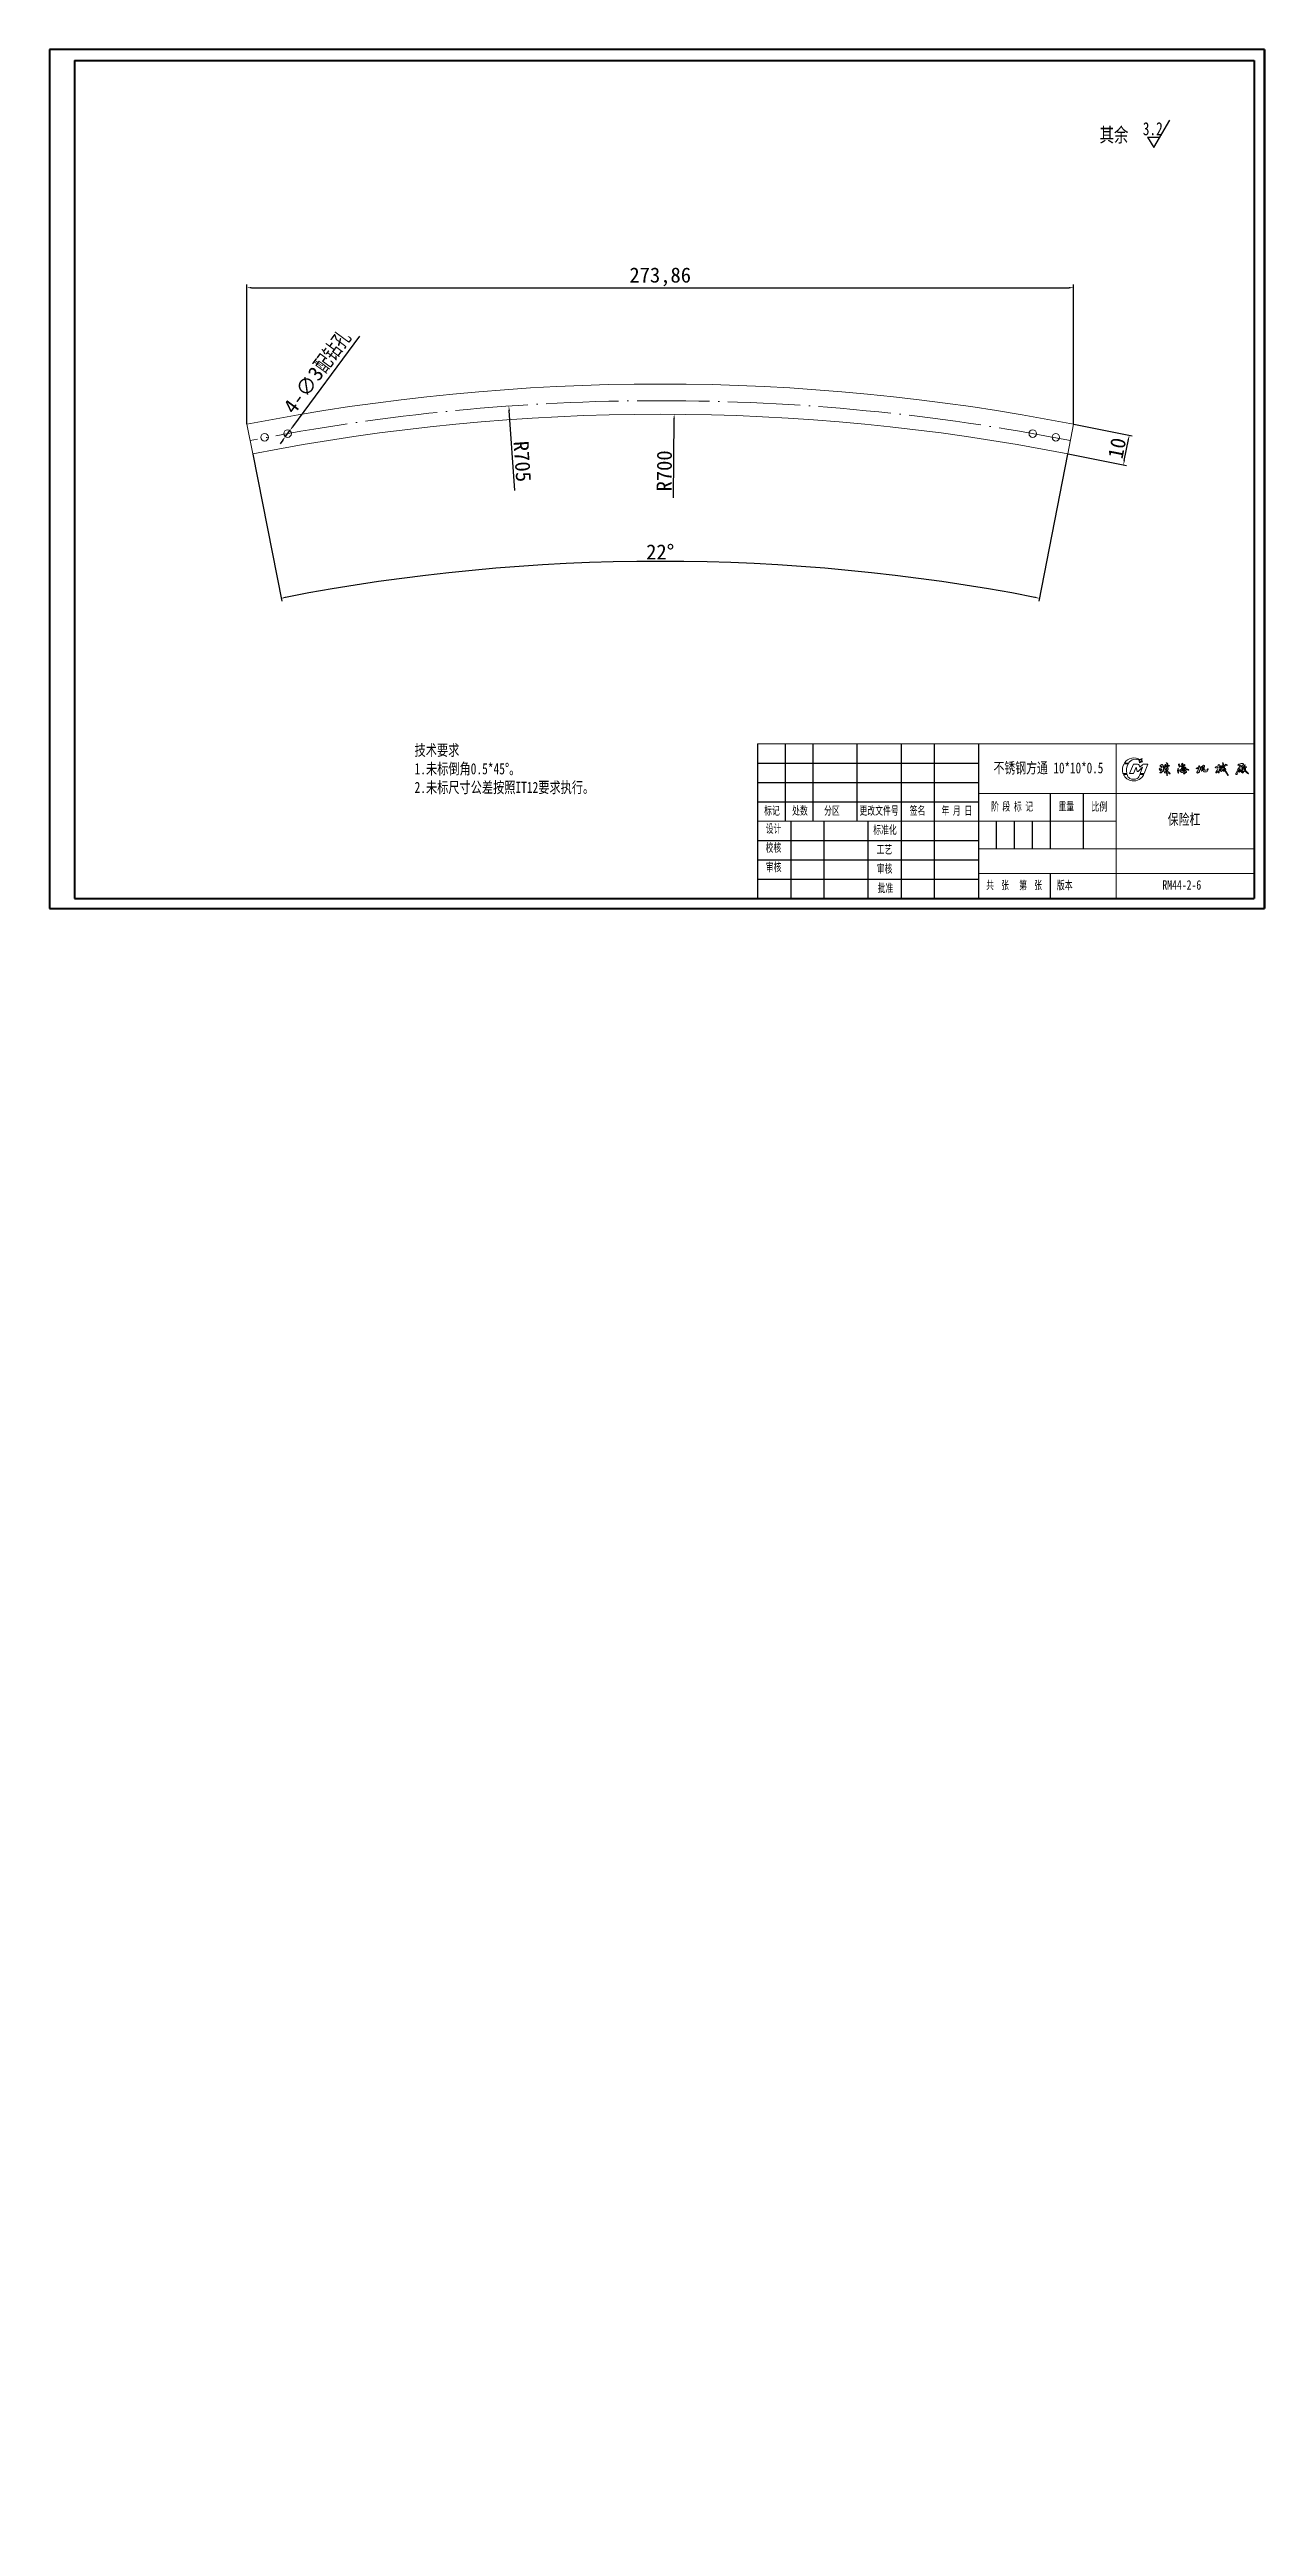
# Model space of a CAD drawing. Header units: millimetres. Extents: x 33 to 2814, y -1743 to 193.
# Drawn here: x 2412 to 2814, y -1743 to -922 of the extents above; entities outside this region: 16.
import ezdxf

# ---------------------------------------------------------------- set-up
doc = ezdxf.new("R2010")
doc.units = ezdxf.units.MM
doc.linetypes.add('ACAD_ISO04W100', pattern=[30, 24, -3, 0, -3])
for name, color, linetype in [('10', 7, 'Continuous'), ('5', 7, 'Continuous'), ('9', 7, 'Continuous')]:
    doc.layers.add(name, color=color, linetype=linetype)
doc.layers.add('中心线', color=6, linetype='ACAD_ISO04W100', lineweight=0)
doc.layers.add('尺寸线', color=100, linetype='Continuous', lineweight=5)
doc.styles.add('SLDTEXTSTYLE1', font='TXT', dxfattribs={"width": 0.7, "bigfont": 'bigfont'})
doc.dimstyles.new('ISO-25', dxfattribs={"dimtxt": 2.5, "dimasz": 2.5, "dimexe": 1.25, "dimexo": 0.625, "dimtad": 1, "dimtxsty": 'Standard', "dimcen": 2.5, "dimadec": 0, "dimazin": 0, "dimtfac": 1, "dimtmove": 0, "dimatfit": 3, "dimfxl": 1, "dimarcsym": 0})

# ---------------------------------------------------------------- blocks, each defined once
blk = doc.blocks.new('*D121')
at = {"layer": 'Defpoints', "color": 0, "transparency": 16777216}
for p in [(2618.75, -1042.83), (2614.13, -1742.81)]:
    blk.add_point(p, dxfattribs=at)
at = {"layer": '尺寸线', "color": 0, "lineweight": -2, "transparency": 16777216}
blk.add_line((2618.56, -1070.58), (2618.74, -1044.33), dxfattribs=at)
at = {"layer": '尺寸线', "color": 0, "transparency": 16777216}
blk.add_solid([(2618.49, -1044.33), (2618.99, -1044.33), (2618.75, -1042.83)], dxfattribs=at)
at = {"layer": '尺寸线', "color": 0, "transparency": 16777216, "insert": (2615.5, -1061.6), "char_height": 5, "attachment_point": 5, "rotation": 89.62231}
blk.add_mtext('R700', dxfattribs=at)
blk = doc.blocks.new('*D122')
at = {"layer": 'Defpoints', "color": 0, "transparency": 16777216}
for p in [(2563.99, -1040.12), (2614.13, -1742.81)]:
    blk.add_point(p, dxfattribs=at)
at = {"layer": '尺寸线', "color": 0, "lineweight": -2, "transparency": 16777216}
blk.add_line((2565.99, -1068.05), (2564.1, -1041.62), dxfattribs=at)
at = {"layer": '尺寸线', "color": 0, "transparency": 16777216}
blk.add_solid([(2564.35, -1041.6), (2563.85, -1041.63), (2563.99, -1040.12)], dxfattribs=at)
at = {"layer": '尺寸线', "color": 0, "transparency": 16777216, "insert": (2568.44, -1058.47), "char_height": 5, "attachment_point": 5, "rotation": 274.08126}
blk.add_mtext('R705', dxfattribs=at)
blk = doc.blocks.new('*D125')
at = {"layer": 'Defpoints', "color": 0, "transparency": 16777216}
for p in [(2489.97, -1050.24), (2491.45, -1048.22)]:
    blk.add_point(p, dxfattribs=at)
at = {"layer": '尺寸线', "color": 0, "lineweight": -2, "transparency": 16777216}
for p, q in [((2514.56, -1016.93), (2492.34, -1047.02)), ((2489.97, -1050.24), (2491.45, -1048.22)), ((2489.07, -1051.44), (2488.18, -1052.65))]:
    blk.add_line(p, q, dxfattribs=at)
at = {"layer": '尺寸线', "color": 0, "transparency": 16777216}
for points in [[(2488.87, -1051.29), (2489.28, -1051.59), (2489.97, -1050.24)], [(2492.14, -1046.87), (2492.54, -1047.17), (2491.45, -1048.22)]]:
    blk.add_solid(points, dxfattribs=at)
at = {"layer": '尺寸线', "color": 0, "transparency": 16777216, "insert": (2500.6, -1028.94), "char_height": 5, "attachment_point": 5, "rotation": 53.54986}
blk.add_mtext('4-∅3{\\fHYSWLongFangSong|b0|i0|c134|p2;配钻孔}', dxfattribs=at)
blk = doc.blocks.new('*D126')
at = {"layer": 'Defpoints', "color": 0, "transparency": 16777216}
for p in [(2751.06, -1000.88), (2477.2, -1046.14), (2751.06, -1046.14)]:
    blk.add_point(p, dxfattribs=at)
at = {"layer": '尺寸线', "color": 0, "lineweight": -2, "transparency": 16777216}
for p, q in [((2477.2, -1046.04), (2477.2, -999.88)), ((2478.7, -1000.88), (2749.56, -1000.88)), ((2751.06, -1046.04), (2751.06, -999.88))]:
    blk.add_line(p, q, dxfattribs=at)
at = {"layer": '尺寸线', "color": 0, "transparency": 16777216}
for points in [[(2478.7, -1000.63), (2478.7, -1001.13), (2477.2, -1000.88)], [(2749.56, -1000.63), (2749.56, -1001.13), (2751.06, -1000.88)]]:
    blk.add_solid(points, dxfattribs=at)
at = {"layer": '尺寸线', "color": 0, "transparency": 16777216, "insert": (2614.13, -997.33), "char_height": 5, "attachment_point": 5}
blk.add_mtext('273,86', dxfattribs=at)
blk = doc.blocks.new('*D127')
at = {"layer": 'Defpoints', "color": 0, "transparency": 16777216}
for p in [(2751.06, -1046.14), (2769.51, -1049.77), (2749.13, -1055.95)]:
    blk.add_point(p, dxfattribs=at)
at = {"layer": '尺寸线', "color": 0, "lineweight": -2, "transparency": 16777216}
for p, q in [((2751.16, -1046.16), (2770.5, -1049.96)), ((2749.23, -1055.97), (2768.57, -1059.77)), ((2767.88, -1058.11), (2769.23, -1051.24))]:
    blk.add_line(p, q, dxfattribs=at)
at = {"layer": '尺寸线', "color": 0, "transparency": 16777216}
for points in [[(2768.98, -1051.19), (2769.47, -1051.29), (2769.51, -1049.77)], [(2767.63, -1058.06), (2768.12, -1058.16), (2767.59, -1059.58)]]:
    blk.add_solid(points, dxfattribs=at)
at = {"layer": '尺寸线', "color": 0, "transparency": 16777216, "insert": (2765.48, -1054.07), "char_height": 5, "attachment_point": 5, "rotation": 78.88043}
blk.add_mtext('10', dxfattribs=at)
blk = doc.blocks.new('*D128')
at = {"layer": 'Defpoints', "color": 0, "transparency": 16777216}
for p in [(2477.2, -1046.14), (2751.06, -1046.14), (2479.13, -1055.95), (2749.13, -1055.95), (2656.23, -1092.94)]:
    blk.add_point(p, dxfattribs=at)
at = {"layer": '尺寸线', "color": 0, "lineweight": -2, "transparency": 16777216}
for p, q in [((2479.15, -1056.05), (2488.73, -1104.78)), ((2749.11, -1056.05), (2739.53, -1104.78))]:
    blk.add_line(p, q, dxfattribs=at)
blk.add_arc((2614.13, -1742.81), 651.24, 79.0124, 100.9876, dxfattribs=at)
at = {"layer": '尺寸线', "color": 0, "transparency": 16777216}
for points in [[(2490.06, -1103.76), (2489.96, -1103.27), (2488.54, -1103.8)], [(2738.3, -1103.27), (2738.21, -1103.76), (2739.73, -1103.8)]]:
    blk.add_solid(points, dxfattribs=at)
at = {"layer": '尺寸线', "color": 0, "transparency": 16777216, "insert": (2614.13, -1088.45), "char_height": 5, "attachment_point": 5}
blk.add_mtext('22°', dxfattribs=at)

msp = doc.modelspace()

# ---------------------------------------------------------------- linework, layer by layer
for p, q in [((2775.602, -950.973), (2777.614, -954.394)), ((2775.602, -950.973), (2779.626, -950.973)), ((2777.614, -954.394), (2782.951, -945.322))]:
    msp.add_line(p, q)
at = {"color": 7, "linetype": 'Continuous', "lineweight": 15}
for p, q in [((2477.203, -1046.141), (2479.131, -1055.954)), ((2751.06, -1046.141), (2749.131, -1055.954))]:
    msp.add_line(p, q, dxfattribs=at)
for centre in [(2483.068, -1050.473), (2490.708, -1049.23), (2737.554, -1049.23), (2745.194, -1050.473)]:
    msp.add_circle(centre, 1.25, dxfattribs=at)
for radius in [710, 700]:
    msp.add_arc((2614.131, -1742.812), radius, 78.880429, 101.119571, dxfattribs=at)
at = {"layer": '10', "color": 7, "lineweight": 15}
for p, q in [((2765.215, -1152.07), (2765.215, -1177.66)), ((2719.518, -1168.521), (2810.912, -1168.521)), ((2646.403, -1177.66), (2765.215, -1177.66)), ((2765.215, -1177.66), (2765.215, -1203.251)), ((2719.518, -1186.8), (2810.912, -1186.8)), ((2719.518, -1195.041), (2810.912, -1195.041))]:
    msp.add_line(p, q, dxfattribs=at)
at = {"layer": '5', "color": 7, "lineweight": 15}
for p, q in [((2646.403, -1152.07), (2810.912, -1152.07)), ((2646.403, -1152.07), (2810.912, -1152.07)), ((2773.1, -1157.422), (2773.137, -1157.15)), ((2773.195, -1157.139), (2773.349, -1157.399)), ((2773.349, -1157.399), (2773.74, -1156.914)), ((2773.762, -1156.927), (2773.524, -1157.482)), ((2768.74, -1161.836), (2767.426, -1161.841)), ((2767.611, -1162.18), (2768.792, -1162.18)), ((2767.775, -1158.732), (2769.102, -1158.732)), ((2769.26, -1158.423), (2767.977, -1158.423)), ((2769.631, -1161.836), (2770.904, -1158.747)), ((2770.909, -1161.836), (2769.631, -1161.836)), ((2770.904, -1158.747), (2772.202, -1158.747)), ((2771.773, -1159.795), (2770.909, -1161.836)), ((2772.142, -1161.191), (2771.773, -1159.795)), ((2772.413, -1161.191), (2772.142, -1161.191)), ((2773.953, -1159.836), (2772.413, -1161.191)), ((2772.711, -1157.82), (2773.002, -1157.627)), ((2773.071, -1157.843), (2772.718, -1157.843)), ((2772.814, -1159.159), (2772.985, -1159.765)), ((2772.873, -1158.34), (2773.071, -1157.843)), ((2773.252, -1157.935), (2772.895, -1158.353)), ((2772.985, -1159.765), (2773.852, -1158.954)), ((2773.049, -1162.18), (2774.348, -1162.18)), ((2773.145, -1161.846), (2773.953, -1159.836)), ((2774.427, -1161.846), (2773.145, -1161.846)), ((2773.415, -1158.216), (2773.252, -1157.935)), ((2773.477, -1157.913), (2773.474, -1158.201)), ((2773.895, -1158.06), (2773.477, -1157.913)), ((2773.524, -1157.482), (2773.832, -1157.49)), ((2773.839, -1157.513), (2773.607, -1157.687)), ((2773.607, -1157.687), (2773.928, -1158.008)), ((2774.422, -1158.747), (2775.709, -1158.747)), ((2775.709, -1158.747), (2774.427, -1161.846)), ((2779.652, -1161.655), (2779.678, -1161.574)), ((2779.948, -1160.546), (2779.911, -1160.594)), ((2780.079, -1160.758), (2780.022, -1160.942)), ((2780.065, -1161.063), (2780.215, -1160.622)), ((2780.173, -1159.991), (2780.252, -1159.943)), ((2780.295, -1159.564), (2780.217, -1159.522)), ((2780.754, -1159.927), (2780.841, -1159.939)), ((2780.773, -1160.8), (2780.831, -1160.729)), ((2780.831, -1160.729), (2780.923, -1160.739)), ((2781.248, -1161.657), (2781.187, -1161.59)), ((2781.285, -1160.541), (2781.279, -1160.455)), ((2781.369, -1160.572), (2781.285, -1160.541)), ((2781.41, -1159.39), (2781.446, -1159.464)), ((2781.846, -1160.625), (2781.794, -1160.569)), ((2781.81, -1161.22), (2781.835, -1161.614)), ((2781.868, -1161.12), (2781.867, -1161.057)), ((2781.898, -1161.8), (2781.868, -1161.12)), ((2781.966, -1162.508), (2781.918, -1162.437)), ((2782.031, -1159.563), (2781.95, -1159.528)), ((2782.138, -1162.404), (2782.134, -1162.486)), ((2782.411, -1159.458), (2782.33, -1159.494)), ((2783.11, -1161.874), (2783.076, -1161.943)), ((2785.695, -1160.167), (2785.76, -1160.128)), ((2785.775, -1161.795), (2785.701, -1161.786)), ((2785.773, -1161.183), (2785.763, -1161.269)), ((2785.847, -1161.132), (2785.773, -1161.183)), ((2785.83, -1161.727), (2785.775, -1161.795)), ((2785.892, -1158.761), (2785.969, -1158.719)), ((2785.969, -1158.719), (2786.05, -1158.759)), ((2786.525, -1161.073), (2786.467, -1161.014)), ((2786.524, -1161.167), (2786.525, -1161.073)), ((2787.041, -1158.972), (2787.029, -1159.064)), ((2787.187, -1158.849), (2787.041, -1158.972)), ((2787.089, -1160.387), (2787.119, -1160.425)), ((2787.112, -1158.501), (2787.204, -1158.519)), ((2787.284, -1159.78), (2787.143, -1160.327)), ((2787.197, -1161.065), (2787.246, -1160.994)), ((2787.241, -1159.507), (2787.218, -1159.437)), ((2787.275, -1160.803), (2787.339, -1160.761)), ((2787.285, -1160.141), (2787.336, -1159.9)), ((2787.446, -1160.095), (2787.339, -1160.172)), ((2787.385, -1160.206), (2787.438, -1160.164)), ((2787.475, -1160.16), (2787.512, -1160.192)), ((2787.485, -1161.91), (2787.487, -1161.826)), ((2787.829, -1160.404), (2787.799, -1160.6)), ((2787.859, -1160.717), (2787.914, -1160.279)), ((2788.131, -1161.562), (2788.053, -1161.588)), ((2788.435, -1161.434), (2788.403, -1161.52)), ((2788.454, -1161.194), (2788.492, -1161.26)), ((2789.255, -1160.616), (2789.243, -1160.708)), ((2791.701, -1160.227), (2791.651, -1160.177)), ((2792.155, -1160.227), (2792.039, -1160.286)), ((2792.157, -1161.715), (2792.081, -1161.737)), ((2792.442, -1160.215), (2792.365, -1160.167)), ((2792.507, -1161.4), (2792.424, -1161.399)), ((2792.458, -1160.327), (2792.442, -1160.215)), ((2792.528, -1161.516), (2792.507, -1161.4)), ((2792.541, -1159.423), (2792.564, -1159.327)), ((2792.564, -1159.327), (2792.659, -1159.327)), ((2792.722, -1161.565), (2792.632, -1161.613)), ((2792.996, -1159.854), (2793.077, -1159.936)), ((2793.278, -1159.723), (2793.258, -1159.821)), ((2793.419, -1161.095), (2793.515, -1161.104)), ((2793.705, -1159.956), (2793.756, -1159.869)), ((2793.898, -1159.726), (2793.964, -1159.771)), ((2798.489, -1161.594), (2798.415, -1161.666)), ((2798.993, -1161.199), (2798.977, -1161.104)), ((2798.987, -1159.264), (2798.995, -1159.057)), ((2799.172, -1161.621), (2799.118, -1161.691)), ((2799.431, -1159.896), (2799.508, -1159.927)), ((2799.569, -1160.229), (2799.501, -1160.251)), ((2799.668, -1159.339), (2799.666, -1159.425)), ((2799.958, -1159.842), (2799.716, -1160.095)), ((2799.881, -1160.955), (2799.8, -1160.908)), ((2799.98, -1161.185), (2799.888, -1161.166)), ((2799.933, -1160.154), (2800.071, -1160.008)), ((2800.448, -1159.607), (2800.208, -1159.679)), ((2800.422, -1159.799), (2800.55, -1159.779)), ((2800.449, -1160.66), (2800.43, -1160.57)), ((2800.438, -1160.122), (2800.437, -1160.046)), ((2800.448, -1158.469), (2800.475, -1158.389)), ((2800.489, -1158.559), (2800.448, -1158.469)), ((2800.915, -1159.529), (2800.448, -1159.607)), ((2800.559, -1160.919), (2800.484, -1160.965)), ((2800.532, -1158.858), (2800.489, -1158.559)), ((2800.711, -1160.754), (2800.559, -1160.919)), ((2800.572, -1159.782), (2800.652, -1159.86)), ((2800.668, -1160.956), (2800.821, -1160.926)), ((2800.769, -1160.477), (2800.753, -1160.497)), ((2800.759, -1160.07), (2800.86, -1160.042)), ((2800.796, -1159.15), (2800.865, -1159.215)), ((2801.149, -1160.34), (2801.161, -1160.439)), ((2801.161, -1160.439), (2801.246, -1160.514)), ((2801.313, -1160.248), (2801.401, -1160.272)), ((2801.422, -1160.739), (2801.372, -1160.819)), ((2801.418, -1158.842), (2801.375, -1158.935)), ((2801.375, -1158.935), (2801.45, -1159.018)), ((2801.98, -1159.086), (2801.943, -1158.986)), ((2802.234, -1162.48), (2802.143, -1162.504)), ((2806.264, -1160.453), (2806.238, -1160.382)), ((2806.249, -1161.109), (2806.265, -1161.013)), ((2806.373, -1161.261), (2806.249, -1161.109)), ((2806.43, -1159.826), (2806.523, -1159.841)), ((2806.753, -1161.261), (2806.678, -1161.326)), ((2806.872, -1160.161), (2806.83, -1160.266)), ((2807.535, -1160.157), (2807.439, -1160.153)), ((2807.667, -1159.652), (2807.63, -1159.753)), ((2807.63, -1159.753), (2807.665, -1159.823)), ((2807.85, -1159.04), (2807.91, -1159.118)), ((2808.233, -1159.679), (2808.303, -1159.755))]:
    msp.add_line(p, q, dxfattribs=at)
for centre, radius, start, end in [((2771.004, -1160.306), 3.565, 53.998538, 148.113084), ((2771.519, -1159.85), 2.672, 56.301835, 147.724172), ((2773.168, -1157.155), 0.0316, 30.569501, 172.245269), ((2773.75, -1156.922), 0.0126, 336.847566, 141.150352), ((2770.862, -1160.653), 3.636, 148.106777, 199.0712), ((2770.892, -1160.701), 3.599, 204.258191, 263.222677), ((2773.03, -1160.764), 4.422, 152.647691, 194.037489), ((2770.609, -1161.922), 1.835, 188.077777, 239.369434), ((2770.992, -1160.799), 3.006, 243.98588, 292.709652), ((2771.048, -1160.71), 3.612, 260.742989, 335.987132), ((2770.034, -1161.224), 3.163, 312.064029, 342.410982), ((2772.247, -1159.341), 0.596, 17.848373, 94.25997), ((2772.718, -1157.831), 0.0126, 123.598079, 270), ((2772.885, -1158.344), 0.0126, 158.259237, 319.485007), ((2773.442, -1158.2), 0.0316, 210.047505, 359.339246), ((2773.831, -1157.503), 0.0126, 306.899869, 88.429744), ((2774.496, -1159.842), 1.098, 93.88116, 125.93911), ((2773.905, -1158.03), 0.0316, 250.623379, 44.994304), ((2779.75, -1160.477), 0.275, 111.734712, 250.432011), ((2779.013, -1158.778), 1.576, 293.74076, 304.37866), ((2779.901, -1160.256), 1.42, 259.915179, 270.878135), ((2779.265, -1161.557), 0.909, 52.03613, 64.440682), ((2782.231, -1163.419), 3.15, 135.77997, 144.144868), ((2779.961, -1159.472), 0.267, 115.882046, 173.915398), ((2779.924, -1159.11), 0.405, 235.559634, 273.095608), ((2781.034, -1159.517), 1.793, 227.576474, 233.634821), ((2779.966, -1159.238), 0.122, 90.166427, 177.152739), ((2780.213, -1160.566), 0.576, 94.007889, 122.497053), ((2780.017, -1160.61), 0.107, 171.393163, 285.589963), ((2779.897, -1161.323), 0.354, 274.208711, 318.694025), ((2780.097, -1158.973), 0.562, 254.456824, 282.35154), ((2780.03, -1160.589), 0.0923, 67.964713, 152.632149), ((2780.215, -1159.279), 0.298, 95.003571, 146.775943), ((2779.99, -1160.932), 0.0341, 236.67345, 342.784909), ((2779.668, -1160.94), 0.416, 317.349838, 342.873092), ((2780.047, -1160.748), 0.0341, 342.784909, 91.183229), ((2779.937, -1160.007), 0.512, 284.429884, 294.487382), ((2780.152, -1160.52), 0.0463, 338.492499, 93.473248), ((2781.253, -1162.383), 1.368, 123.399815, 142.88236), ((2780.346, -1159.114), 0.205, 40.565907, 139.987709), ((2780.123, -1160.598), 0.0944, 345.401532, 40.676236), ((2779.763, -1159.767), 0.519, 340.214538, 1.498248), ((2779.865, -1159.632), 0.436, 343.758784, 9.032606), ((2779.063, -1158.819), 2.816, 300.694244, 306.317652), ((2779.939, -1160.112), 1.264, 55.363228, 63.547813), ((2780.246, -1160.527), 0.52, 317.226541, 337.380138), ((2780.645, -1160.741), 0.14, 262.75607, 335.039965), ((2781.564, -1158.68), 0.988, 203.402161, 213.910996), ((2781.455, -1159.612), 0.769, 170.36434, 204.197727), ((2780.384, -1159.295), 0.366, 328.875714, 9.962084), ((2780.411, -1160.474), 0.404, 321.286377, 0.14287), ((2781.477, -1161.83), 1.052, 125.147154, 135.178142), ((2780.973, -1160.437), 0.163, 96.06335, 192.774412), ((2780.386, -1159.692), 0.517, 331.424297, 351.086912), ((2780.808, -1160.834), 0.15, 295.091041, 39.468304), ((2781.13, -1159.862), 0.249, 117.421231, 158.790483), ((2781.179, -1160.275), 0.295, 90.767507, 143.3679), ((2780.771, -1160.201), 0.2, 338.269115, 30.748641), ((2781.249, -1159.682), 0.238, 126.911902, 170.041402), ((2779.965, -1158.947), 1.265, 334.479615, 342.729742), ((2782.052, -1159.786), 0.994, 131.133179, 152.189212), ((2780.879, -1159.323), 0.721, 294.242083, 316.26159), ((2780.281, -1161.309), 0.949, 342.766696, 353.937693), ((2781.376, -1161.463), 0.16, 96.006483, 160.440211), ((2781.508, -1160.54), 1.147, 256.868907, 284.617241), ((2781.599, -1160.823), 0.487, 99.811647, 131.032231), ((2780.095, -1160.058), 1.775, 315.433167, 324.4382), ((2781.579, -1160.263), 0.374, 235.833467, 305.072765), ((2781.551, -1159.062), 0.155, 71.267521, 170.744831), ((2782.331, -1160.742), 1.309, 127.310666, 135.327624), ((2781.933, -1159.531), 0.542, 145.517093, 164.82413), ((2781.738, -1160.024), 0.632, 93.20974, 117.527568), ((2780.674, -1158.574), 1.041, 321.325502, 331.196956), ((2781.637, -1160.463), 0.17, 72.569288, 135.404697), ((2781.374, -1159.26), 0.469, 290.380552, 312.919641), ((2787.18, -1165.688), 7.278, 138.668147, 140.818818), ((2781.49, -1158.986), 0.131, 316.669881, 32.313203), ((2781.701, -1160.009), 0.291, 267.433431, 338.97668), ((2781.726, -1159.242), 0.363, 264.951687, 308.033055), ((2781.909, -1159.671), 0.346, 81.92744, 126.671628), ((2781.402, -1160.56), 0.449, 314.206919, 351.580458), ((2781.655, -1161.068), 0.118, 312.801773, 359.724133), ((2781.777, -1161.146), 0.043, 191.775645, 274.769428), ((2781.822, -1161.083), 0.0517, 30.372726, 163.996069), ((2781.776, -1161.222), 0.0341, 3.575794, 82.821138), ((2781.895, -1158.472), 0.118, 66.695862, 147.696927), ((2781.772, -1158.591), 0.184, 25.639362, 82.808689), ((2781.801, -1161.616), 0.0341, 264.40984, 3.575794), ((2778.684, -1162.22), 3.241, 356.160004, 7.454457), ((2781.062, -1159.044), 1.025, 356.139154, 31.299853), ((2781.929, -1158.709), 0.345, 12.600902, 87.89792), ((2781.897, -1159.147), 0.191, 288.539171, 10.410982), ((2781.996, -1162.084), 0.425, 265.923669, 288.997473), ((2787.593, -1160.871), 5.671, 169.549707, 172.328073), ((2781.185, -1159.66), 0.851, 347.612379, 6.505369), ((2782.626, -1161.924), 0.536, 152.932665, 192.215103), ((2782.375, -1162.262), 0.276, 170.8204, 210.917385), ((2781.33, -1162.13), 0.778, 353.488822, 6.8611), ((2782.213, -1161.849), 0.182, 53.299785, 111.012019), ((2782.74, -1161.011), 0.575, 166.953094, 194.409319), ((2780.043, -1159.939), 2.335, 336.20184, 340.663221), ((2783.046, -1160.002), 1.44, 233.133211, 244.165713), ((2782.641, -1160.085), 0.4, 159.46151, 185.231842), ((2782.885, -1159.57), 0.847, 220.653544, 233.050206), ((2782.425, -1160.683), 0.182, 130.876732, 189.167446), ((2781.684, -1158.928), 0.653, 346.738599, 26.841014), ((2783.698, -1160.014), 1.433, 166.56195, 177.227668), ((2782.803, -1159.655), 0.5, 161.249272, 183.027818), ((2782.206, -1160.33), 0.238, 294.896697, 339.129455), ((2782.535, -1159.118), 0.22, 169.41921, 216.937677), ((2782.178, -1162.389), 0.7, 40.420988, 78.104472), ((2782.496, -1158.688), 0.578, 256.374788, 283.873966), ((2780.372, -1160.969), 2.13, 15.088183, 19.812291), ((2782.461, -1158.937), 0.523, 264.491279, 284.430098), ((2781.143, -1163.531), 2.572, 40.12015, 60.268056), ((2780.424, -1156.295), 3.822, 304.545768, 308.426768), ((2782.672, -1159.452), 0.206, 52.068114, 100.599659), ((2782.898, -1161.728), 0.279, 227.82776, 309.581125), ((2785.972, -1160.939), 0.466, 172.676957, 206.246076), ((2783.67, -1160.399), 1.901, 345.359263, 353.681535), ((2788.64, -1160.777), 3.107, 186.808303, 198.945436), ((2786.193, -1160.76), 0.651, 150.436849, 166.481951), ((2784.496, -1160.013), 1.209, 339.337306, 352.685947), ((2786.145, -1160.685), 0.448, 165.445383, 199.150413), ((2785.175, -1160.289), 0.606, 332.223121, 15.464462), ((2784.974, -1156.816), 4.085, 280.548219, 288.246759), ((2784.812, -1161.642), 1.021, 355.242941, 21.391942), ((2785.698, -1158.999), 2.138, 273.97991, 278.855813), ((2786.296, -1158.916), 0.433, 159.050982, 196.84599), ((2787.195, -1159.002), 1.314, 181.726028, 206.730296), ((2788.515, -1158.714), 2.644, 199.408195, 203.321934), ((2786.389, -1161.702), 0.692, 83.525147, 121.480325), ((2786.218, -1158.76), 0.169, 179.85433, 247.002615), ((2785.86, -1159.345), 0.474, 298.710889, 345.135346), ((2785.449, -1159.337), 0.82, 4.166494, 30.953859), ((2786.101, -1159.654), 1.052, 278.351824, 308.340236), ((2787.478, -1159.057), 1.23, 190.296479, 199.45662), ((2786.78, -1161.199), 0.258, 172.867726, 253.420889), ((2787.622, -1159.638), 1.001, 144.349573, 170.689068), ((2785.131, -1160.009), 1.595, 13.131592, 19.52313), ((2786.791, -1159.542), 0.149, 224.442802, 331.22424), ((2786.103, -1164.031), 2.654, 70.912612, 76.870814), ((2786.426, -1160.229), 0.412, 322.56195, 347.730174), ((2781.155, -1155.891), 6.479, 330.766486, 333.992612), ((2787.583, -1160.63), 0.817, 144.60088, 157.471803), ((2787.011, -1160.9), 0.142, 147.820001, 225.327376), ((2787.627, -1162.557), 1.881, 91.095127, 113.0134), ((2787.446, -1159.286), 1.796, 252.699969, 262.036104), ((2786.409, -1159.865), 0.586, 330.185112, 347.999721), ((2787.091, -1159.668), 0.178, 102.740468, 162.339866), ((2787.324, -1160.873), 0.739, 241.493308, 269.797031), ((2782.28, -1155.847), 5.513, 328.448518, 331.21479), ((2788.955, -1161), 2.218, 143.387424, 152.823095), ((2787.165, -1158.833), 0.269, 239.463409, 298.591735), ((2787.184, -1159.609), 0.175, 78.852739, 139.1547), ((2787.507, -1160.713), 0.53, 133.389909, 142.031647), ((2787.223, -1159.982), 0.456, 256.875614, 276.745174), ((2786.105, -1159.164), 1.187, 334.365314, 343.164038), ((2787.015, -1158.638), 0.272, 309.167715, 348.942938), ((2785.431, -1159.431), 1.994, 21.798762, 27.215151), ((2787.861, -1160.989), 0.615, 162.460748, 180.491752), ((2787.294, -1160.354), 0.0823, 257.353689, 8.598425), ((2787.863, -1160.082), 0.653, 135.775684, 152.496963), ((2787.319, -1160.144), 0.0337, 174.362741, 305.454233), ((2787.305, -1158.797), 0.272, 267.652254, 307.846462), ((2787.582, -1163.056), 1.467, 82.338809, 100.221998), ((2787.458, -1159.979), 0.146, 132.134915, 147.015857), ((2787.188, -1161.161), 0.428, 30.600022, 69.339774), ((2787.5, -1160.009), 0.196, 87.963576, 135.137076), ((2788.098, -1160.263), 0.727, 177.83307, 186.1836), ((2787.405, -1160.232), 0.0337, 128.13944, 185.704661), ((2789.57, -1160.79), 2.466, 145.281336, 151.833175), ((2787.459, -1160.19), 0.0337, 62.847123, 128.13944), ((2787.323, -1159.887), 0.242, 300.769499, 314.151839), ((2787.729, -1159.956), 0.978, 94.040969, 105.218734), ((2787.641, -1161.824), 0.178, 208.773013, 271.375447), ((2787.641, -1162.271), 0.471, 86.448987, 109.08666), ((2787.986, -1160.932), 1.002, 110.46738, 119.582104), ((2783.429, -1159.906), 4.255, 343.362145, 345.888687), ((2787.68, -1160.916), 0.272, 230.099705, 288.762904), ((2786.957, -1158.651), 1.286, 295.313448, 303.357684), ((2788.28, -1159.601), 0.969, 217.596839, 226.2384), ((2787.46, -1159.174), 0.227, 291.274372, 335.762558), ((2787.392, -1159.674), 1.021, 281.266144, 291.017646), ((2787.734, -1160.238), 0.139, 206.741061, 293.229395), ((2787.755, -1160.114), 0.17, 358.352238, 134.776509), ((2787.693, -1161.753), 0.254, 259.122617, 341.84204), ((2788.138, -1160.727), 1.812, 99.237378, 105.306446), ((2787.811, -1159.98), 0.294, 48.732988, 120.015739), ((2787.732, -1158.85), 0.422, 261.148929, 286.605284), ((2787.656, -1161.666), 0.137, 275.857771, 27.630473), ((2787.766, -1160.595), 0.0337, 255.969629, 351.742962), ((2787.682, -1161.048), 0.152, 304.089617, 16.857716), ((2787.796, -1160.399), 0.0337, 351.742962, 101.992555), ((2787.161, -1160.787), 0.701, 341.975304, 5.656569), ((2787.833, -1159.12), 0.182, 29.989589, 85.485293), ((2787.444, -1158.851), 0.575, 315.364044, 341.91805), ((2787.45, -1160.167), 0.477, 346.493769, 5.859498), ((2787.651, -1161.543), 0.405, 314.572115, 353.668588), ((2787.817, -1160.151), 0.435, 28.241867, 64.419702), ((2789.004, -1161.027), 0.908, 155.573452, 184.645587), ((2788.254, -1160.88), 0.269, 234.800461, 273.26907), ((2788.196, -1161.082), 0.485, 262.300058, 295.260218), ((2788.278, -1160.919), 0.286, 74.171806, 110.670665), ((2788.107, -1160.058), 0.146, 338.244347, 50.470873), ((2788.456, -1160.19), 0.227, 160.095772, 229.41631), ((2788.11, -1162.201), 1.064, 71.135975, 81.365169), ((2788.519, -1159.021), 1.357, 261.085884, 268.854788), ((2788.466, -1161.597), 0.959, 74.940634, 96.596623), ((2789.016, -1161.529), 0.589, 152.816503, 170.710129), ((2787.877, -1165.494), 5.152, 78.086654, 83.149285), ((2789.202, -1159.486), 1.28, 247.662719, 259.898577), ((2788.913, -1160.891), 0.439, 38.773086, 86.388045), ((2789.061, -1160.387), 0.369, 256.866532, 299.548454), ((2791.782, -1160.198), 0.133, 88.61056, 171.002041), ((2792.204, -1158.34), 1.953, 255.082175, 265.177917), ((2790.971, -1156.467), 3.689, 282.759494, 289.69337), ((2792.419, -1161.563), 0.492, 142.609529, 185.526096), ((2793.401, -1159.989), 2.19, 227.764558, 232.939609), ((2789.225, -1159.437), 3.346, 326.892447, 332.276887), ((2791.493, -1157.545), 2.763, 283.87896, 288.398493), ((2791.801, -1161.144), 0.673, 301.924722, 337.746835), ((2791.008, -1160.126), 1.464, 323.662489, 352.088884), ((2792.177, -1159.555), 0.387, 275.534255, 19.800887), ((2792.631, -1161.509), 0.104, 183.716597, 270.643924), ((2792.206, -1159.755), 0.623, 8.576331, 43.321204), ((2792.003, -1161.228), 0.794, 334.885558, 4.488749), ((2795.074, -1161.186), 2.28, 174.687699, 179.498485), ((2794.725, -1161.371), 1.961, 150.741522, 168.344498), ((2793.078, -1159.605), 0.262, 192.539392, 251.945655), ((2793.389, -1160.275), 0.4, 157.770305, 200.130572), ((2792.762, -1159.942), 0.315, 324.712838, 1.10896), ((2793.88, -1160.667), 0.629, 176.219774, 222.910894), ((2788.716, -1160.098), 4.567, 353.37041, 358.445702), ((2792.142, -1160.087), 1.147, 353.223257, 13.376551), ((2793.636, -1160.203), 0.598, 97.624921, 126.719957), ((2793.346, -1160.81), 0.339, 299.960909, 333.974744), ((2793.446, -1159.326), 0.305, 291.383278, 329.590786), ((2794.384, -1160.513), 0.763, 168.093328, 190.890985), ((2797.559, -1160.598), 3.926, 180.857575, 185.269956), ((2788.203, -1159.224), 5.55, 348.24412, 352.419237), ((2793.021, -1158.386), 1.292, 302.133296, 311.087819), ((2793.103, -1159.084), 1.022, 309.751604, 321.083175), ((2795.665, -1161.952), 3.153, 121.014966, 124.68213), ((2791.964, -1160.172), 2.04, 359.984461, 11.337102), ((2797.576, -1160.273), 3.573, 178.38568, 183.249532), ((2791.216, -1160.743), 2.805, 1.349318, 5.478163), ((2794.829, -1160.765), 0.813, 173.774705, 209.466681), ((2794.218, -1159.376), 0.218, 345.384129, 144.808725), ((2793.447, -1162.109), 1.16, 44.494778, 54.499863), ((2794.647, -1159.8), 1.542, 256.032818, 286.068201), ((2797.62, -1160.081), 3.287, 171.975344, 186.078163), ((2793.857, -1160.671), 0.55, 5.233298, 26.02074), ((2793.507, -1159.229), 0.944, 335.384761, 347.645662), ((2794.546, -1160.621), 0.141, 179.653042, 263.126705), ((2794.69, -1160.598), 0.229, 225.365647, 276.035309), ((2794.808, -1159.836), 0.994, 264.621194, 299.727664), ((2794.877, -1160.577), 0.732, 285.566444, 4.422412), ((2795.171, -1160.508), 0.231, 304.032919, 19.357104), ((2795.579, -1160.577), 0.24, 97.374001, 142.604124), ((2795.419, -1160.481), 0.192, 348.078028, 47.476982), ((2798.16, -1159.784), 0.152, 164.68104, 236.532276), ((2797.213, -1156.475), 3.365, 283.753379, 299.439935), ((2798.29, -1159.459), 0.499, 244.586662, 279.903623), ((2799.134, -1161.445), 0.898, 168.757151, 188.629862), ((2798.481, -1161.331), 0.341, 226.631076, 258.926441), ((2798.81, -1161.564), 0.63, 133.793543, 152.126192), ((2803.108, -1163.777), 5.434, 146.282401, 150.591173), ((2798.485, -1159.055), 0.903, 263.106757, 289.051825), ((2799.121, -1161.852), 0.683, 132.11322, 157.757296), ((2796.373, -1159.475), 2.562, 329.852844, 336.700894), ((2798.577, -1161.042), 0.315, 285.908023, 322.943144), ((2802.119, -1162.16), 3.783, 146.009876, 153.760728), ((2798.753, -1159.49), 0.42, 273.574765, 301.336545), ((2799.047, -1161.336), 0.242, 106.805519, 154.702257), ((2798.768, -1159.2), 0.228, 295.738024, 343.677342), ((2798.805, -1159.956), 0.199, 333.328956, 33.04183), ((2799.687, -1161.321), 0.705, 170.090561, 187.704822), ((2799.331, -1161.422), 0.343, 178.86858, 231.527871), ((2799.25, -1159.211), 0.298, 92.383173, 148.903538), ((2798.981, -1161.376), 0.311, 307.913046, 3.57718), ((2799.082, -1159.214), 0.339, 29.059365, 62.698198), ((2800.7, -1161.214), 1.416, 177.520027, 185.778918), ((2797.314, -1160.909), 1.986, 352.93608, 1.788534), ((2799.849, -1160.803), 0.552, 132.142542, 184.525172), ((2798.767, -1159.951), 1.089, 34.188428, 55.848568), ((2799.732, -1159.751), 0.334, 136.29963, 205.606166), ((2799.646, -1160.724), 0.182, 40.822927, 171.145458), ((2799.696, -1160.703), 0.23, 178.402148, 296.863755), ((2799.639, -1160.345), 0.167, 145.755868, 196.876123), ((2799.433, -1159.208), 0.318, 280.302581, 317.030105), ((2799.743, -1159.974), 0.24, 120.066035, 168.662671), ((2799.84, -1160.379), 0.31, 113.557046, 151.154158), ((2800.07, -1160.018), 0.512, 117.323808, 150.670086), ((2799.809, -1160.455), 0.152, 260.338475, 339.339805), ((2800.054, -1159.646), 0.235, 85.125812, 159.157134), ((2800.293, -1161.048), 0.422, 167.225943, 196.263375), ((2799.96, -1160.18), 0.0371, 136.792231, 219.185429), ((2799.673, -1160.374), 0.309, 334.112756, 33.403737), ((2800.155, -1160.017), 0.264, 101.59953, 138.477077), ((2800.484, -1162.162), 1.099, 106.597124, 117.29771), ((2800.098, -1160.034), 0.0371, 50.345347, 136.792231), ((2799.763, -1158.219), 1.232, 284.625221, 298.586253), ((2800.067, -1159.668), 0.0969, 291.615232, 331.22067), ((2800.828, -1159.325), 0.981, 223.919356, 233.066836), ((2800.242, -1159.795), 0.12, 106.579993, 138.653678), ((2799.513, -1160.763), 0.743, 332.279332, 356.400533), ((2800.343, -1160.044), 0.123, 211.8628, 320.341204), ((2800.539, -1160.835), 0.286, 112.338084, 174.969642), ((2800.312, -1158.803), 0.5, 274.633756, 297.536291), ((2800.615, -1159.895), 0.233, 162.396292, 220.380713), ((2800.428, -1159.836), 0.0371, 98.928596, 162.02323), ((2801.115, -1160.739), 0.671, 173.256801, 199.67777), ((2800.517, -1158.517), 0.135, 21.321842, 108.176193), ((2802.945, -1158.631), 2.423, 185.354669, 190.090431), ((2800.397, -1159.138), 0.182, 323.579031, 26.991064), ((2800.556, -1159.816), 0.0371, 63.951876, 98.928596), ((2800.675, -1160.992), 0.0371, 100.816118, 189.86149), ((2801.912, -1160.11), 1.552, 214.913946, 222.13171), ((2800.04, -1158.815), 0.696, 356.927465, 29.94288), ((2800.947, -1159.842), 0.295, 183.435773, 230.574712), ((2800.31, -1160.557), 0.447, 333.799831, 7.709058), ((2802.178, -1158.708), 1.451, 185.742192, 197.758067), ((2800.812, -1160.529), 0.624, 265.225588, 302.162341), ((2800.917, -1160.538), 0.16, 86.590739, 157.396685), ((2800.989, -1160.023), 0.274, 84.325278, 129.549228), ((2800.17, -1160.058), 0.691, 1.347842, 20.866747), ((2800.718, -1160.49), 0.449, 283.295347, 322.179821), ((2800.77, -1158.653), 0.57, 279.60894, 299.357015), ((2800.835, -1158.988), 0.547, 278.369141, 309.822392), ((2800.545, -1160.685), 0.488, 13.918944, 38.737734), ((2799.83, -1160.128), 1.246, 358.639088, 17.653416), ((2800.853, -1160.718), 0.224, 347.881955, 42.251721), ((2801.109, -1159.393), 0.251, 35.284343, 103.784002), ((2801.939, -1159.913), 0.899, 195.795934, 208.355279), ((2801.178, -1161.183), 0.13, 17.367057, 104.689468), ((2804.438, -1161.894), 4.094, 139.746694, 142.616958), ((2800.934, -1160.294), 0.382, 324.846527, 6.926064), ((2803.152, -1160.329), 2.022, 203.801128, 217.993135), ((2803.631, -1159.86), 2.454, 203.012539, 219.367676), ((2801.092, -1160.52), 0.396, 326.392609, 38.849452), ((2801.493, -1159.599), 0.76, 53.718841, 95.699888), ((2802.01, -1158.476), 0.78, 224.063325, 255.851701), ((2800.66, -1162.418), 1.233, 29.249274, 43.230739), ((2799.068, -1163.199), 3.207, 23.029713, 33.776472), ((2803.166, -1161.26), 1.535, 201.234198, 216.217958), ((2801.723, -1158.965), 0.284, 289.885145, 334.75238), ((2801.129, -1162.839), 1.044, 29.136815, 40.084322), ((2805.337, -1159.601), 4.062, 215.245543, 219.508413), ((2802.34, -1162.271), 0.305, 191.224259, 229.748512), ((2801.679, -1162.389), 0.562, 350.697174, 21.337614), ((2805.059, -1162.049), 0.25, 144.172374, 214.893852), ((2805.019, -1161.943), 0.298, 236.571872, 353.535918), ((2803.44, -1161.104), 1.626, 330.570505, 344.607983), ((2808.91, -1163.057), 4.187, 150.491913, 158.704479), ((2810.598, -1163.348), 5.829, 144.393216, 156.183505), ((2807.131, -1162.237), 1.834, 156.174514, 171.847252), ((2803.334, -1160.423), 2.376, 333.14693, 340.412501), ((2806.79, -1161.076), 2.467, 103.385145, 121.969813), ((2805.756, -1158.816), 0.32, 211.526, 265.053635), ((2806.394, -1161.36), 0.834, 149.570082, 170.248116), ((2804.17, -1159.738), 1.924, 321.427234, 333.333303), ((2805.966, -1158.594), 0.591, 246.355098, 266.491253), ((2806.082, -1161.234), 0.252, 170.36269, 258.359622), ((2806.523, -1161.134), 0.692, 126.850481, 184.770423), ((2810.659, -1162.869), 5.616, 142.571974, 148.726074), ((2806.321, -1160.696), 0.441, 128.705625, 167.673365), ((2806.277, -1160.001), 0.888, 93.925405, 113.056376), ((2805.924, -1161.264), 0.242, 296.266987, 7.903969), ((2806.057, -1160.91), 0.558, 70.995442, 91.214235), ((2806.333, -1160.698), 0.254, 105.644576, 152.31163), ((2807.231, -1161.113), 1.074, 175.573361, 186.275834), ((2806.673, -1161.196), 0.539, 119.672976, 162.098756), ((2805.421, -1158.975), 0.915, 328.244739, 340.390855), ((2806.294, -1159.332), 0.23, 57.681662, 109.540993), ((2806.804, -1160.342), 1.765, 86.685304, 109.383887), ((2806.226, -1160.787), 0.229, 279.859001, 329.550073), ((2807.328, -1160.114), 1.336, 133.024468, 141.47338), ((2806.02, -1161.943), 0.768, 32.440387, 62.652134), ((2806.935, -1161.726), 1.13, 82.490469, 117.899791), ((2806.4, -1160.734), 0.171, 277.86904, 342.460258), ((2806.567, -1159.812), 0.138, 103.222577, 185.780506), ((2807.206, -1160.018), 0.705, 142.557636, 165.524614), ((2806.933, -1159.771), 0.409, 124.038242, 166.831964), ((2806.491, -1161.218), 0.439, 28.279797, 80.591958), ((2806.31, -1160.219), 0.713, 45.428072, 61.96929), ((2807.086, -1161.182), 0.544, 219.827958, 272.674605), ((2806.93, -1161.272), 0.257, 192.149426, 281.437076), ((2807.842, -1160.422), 1.508, 127.557745, 138.95119), ((2806.492, -1160.973), 0.388, 312.224255, 354.53917), ((2806.86, -1159.57), 0.148, 250.828947, 328.879514), ((2806.952, -1160.184), 0.147, 213.848946, 289.59587), ((2806.788, -1159.843), 0.329, 284.861746, 320.05275), ((2806.975, -1159.21), 0.634, 59.897467, 96.252189), ((2806.639, -1158.503), 0.777, 291.365473, 320.757351), ((2806.939, -1161.377), 0.152, 285.823368, 359.738931), ((2807.109, -1159.94), 0.317, 57.891226, 112.616279), ((2806.78, -1161.618), 1.314, 62.906436, 80.318643), ((2806.788, -1159.6), 0.52, 298.952027, 321.001388), ((2806.884, -1160.806), 0.282, 344.003464, 45.24173), ((2803.949, -1160.767), 3.201, 348.993411, 354.356426), ((2806.918, -1161.347), 0.426, 297.092659, 351.047201), ((2806.624, -1160.929), 0.534, 343.373183, 4.790562), ((2807.112, -1159.758), 0.186, 295.252669, 27.833551), ((2807.164, -1158.812), 0.199, 292.933884, 49.260338), ((2807.561, -1161.404), 0.224, 132.821802, 182.259228), ((2807.618, -1159.993), 0.24, 173.565394, 221.705241), ((2807.457, -1160.608), 0.178, 19.14625, 116.089794), ((2809.47, -1160.369), 2.129, 158.375906, 169.092288), ((2807.507, -1161.095), 0.174, 236.104939, 304.294646), ((2808.008, -1159.661), 0.523, 149.677546, 171.634582), ((2807.721, -1160.357), 0.273, 72.454698, 132.906625), ((2807.829, -1159.411), 0.272, 134.764164, 177.124232), ((2805.142, -1158.522), 3.667, 312.193169, 316.664322), ((2807.803, -1160.508), 0.182, 193.22324, 255.944837), ((2807.864, -1159.273), 0.234, 93.499464, 166.2315), ((2808.084, -1160.799), 1.062, 102.499439, 113.254533), ((2806.409, -1159.053), 1.394, 334.51803, 342.683562), ((2807.248, -1159.011), 0.671, 317.141515, 350.825545), ((2807.587, -1160.541), 0.224, 320.178577, 12.473579), ((2805.2, -1160.311), 2.611, 356.013128, 4.704893), ((2806.942, -1162.534), 1.728, 49.868486, 59.862268), ((2808.026, -1159.979), 0.277, 86.976122, 128.36632), ((2806.781, -1160.548), 1.191, 347.314703, 356.933606), ((2810.794, -1158.266), 3.82, 221.736349, 227.720976), ((2807.592, -1160.394), 0.437, 330.153799, 9.649474), ((2808.539, -1160.206), 0.53, 149.895944, 192.597685), ((2808.164, -1159.913), 0.244, 73.341546, 120.359708), ((2814.425, -1155.137), 8.802, 223.64523, 226.895801), ((2808.029, -1159.651), 0.294, 280.202157, 339.208474), ((2796.123, -1172.927), 16.926, 42.335451, 44.361264), ((2806.733, -1163.554), 2.603, 45.447852, 49.886562), ((2809.103, -1161.504), 0.578, 199.811016, 248.888412), ((2805.203, -1165.051), 4.918, 39.856727, 45.752024), ((2808.848, -1161.92), 0.132, 291.037328, 9.09892)]:
    msp.add_arc(centre, radius, start, end, dxfattribs=at)
at = {"layer": '9', "color": 7, "lineweight": 40}
for p, q in [((2814.301, -921.96), (2411.828, -921.96)), ((2411.828, -921.96), (2411.828, -1206.636)), ((2420.104, -925.592), (2810.918, -925.592)), ((2420.104, -925.592), (2420.104, -1203.251)), ((2810.918, -925.592), (2810.918, -1203.251)), ((2814.301, -1206.636), (2814.301, -921.96)), ((2814.301, -921.96), (2814.301, -1206.636)), ((2411.828, -1206.636), (2814.301, -1206.636)), ((2420.104, -1203.251), (2810.918, -1203.251))]:
    msp.add_line(p, q, dxfattribs=at)
at = {"layer": '9', "color": 7}
for p, q in [((2646.403, -1152.07), (2646.403, -1203.251)), ((2655.542, -1152.07), (2655.542, -1177.66)), ((2664.682, -1152.07), (2664.682, -1177.66)), ((2679.305, -1152.07), (2679.305, -1177.66)), ((2693.928, -1152.07), (2693.928, -1203.251)), ((2704.895, -1152.07), (2704.895, -1203.251)), ((2719.518, -1152.07), (2719.518, -1203.251)), ((2646.403, -1158.468), (2719.518, -1158.468)), ((2646.403, -1164.865), (2719.518, -1164.865)), ((2646.403, -1171.263), (2719.518, -1171.263)), ((2743.281, -1168.521), (2743.281, -1186.8)), ((2754.248, -1168.521), (2754.248, -1186.8)), ((2657.37, -1177.66), (2657.37, -1203.251)), ((2668.337, -1177.66), (2668.337, -1203.251)), ((2682.96, -1177.66), (2682.96, -1203.251)), ((2725.459, -1177.66), (2725.459, -1186.8)), ((2731.399, -1177.66), (2731.399, -1186.8)), ((2737.34, -1177.66), (2737.34, -1186.8)), ((2646.403, -1184.058), (2719.518, -1184.058)), ((2646.403, -1190.456), (2719.518, -1190.456)), ((2646.403, -1196.853), (2719.518, -1196.853)), ((2743.281, -1195.041), (2743.281, -1203.251))]:
    msp.add_line(p, q, dxfattribs=at)
at = {"layer": '中心线'}
msp.add_arc((2614.131, -1742.812), 704.48, 78.880429, 101.119571, dxfattribs=at)

# ---------------------------------------------------------------- texts
at = {"color": 1, "true_color": 0xff0000, "char_height": 1.94926, "attachment_point": 1}
for insert in [(106.45, 193.477), (105.596, 162.28), (106.669, 155.884), (106.67, 152.71), (239.26, 151.438), (118.035, 58.819)]:
    msp.add_mtext('{\\fNSimSun|b0|i0|c0; }', dxfattribs=dict(at, insert=insert))
at = {"color": 1, "true_color": 0xff0000, "attachment_point": 7, "rotation": 90}
for s, insert, char_height in [('{\\fNSimSun|b0|i0|c0; }', (202.579, 107.223), 1.16956), ('{\\fNSimSun|b0|i0|c0; }', (202.58, 111.297), 1.94926), ('{\\fNSimSun|b0|i0|c0; }', (256.688, 114.877), 1.94926), ('{\\fNSimSun|b0|i0|c0; }', (256.688, 110.124), 1.36447), ('{\\fNSimSun|b0|i0|c0;  }', (256.688, 106.73), 1.94926), ('{\\fNSimSun|b0|i0|c0;  }', (202.58, 103.827), 1.94926), ('{\\fNSimSun|b0|i0|c0; }', (256.689, 93.967), 1.94926)]:
    msp.add_mtext(s, dxfattribs=dict(at, insert=insert, char_height=char_height))
at = {"color": 7, "attachment_point": 1}
for s, insert, char_height in [('{\\fHYSWLongFangSong|b0|i0|c0;    }', (32.828, 57.925), 2.53239), ('{\\fHYSWLongFangSong|b0|i0|c0;  }', (32.828, 46.869), 2.53233), ('{\\fHYSWLongFangSong|b0|i0|c0;   }', (32.828, 35.813), 2.53209)]:
    msp.add_mtext(s, dxfattribs=dict(at, insert=insert, char_height=char_height))
at = {"attachment_point": 1}
for s, width, gutter_width, insert, char_height in [('{\\fHYSWLongFangSong|b0|i0|c134|p2;其余}', 4034.85152, 24.014, (2759.684, -947.84), 4.76473), ('{\\fHYSWLongFangSong|b0|i0|c134|p2;3.2}', 7.20603, 4.5, (2773.995, -946.038), 4.32), ('{\\fHYSWLongFangSong|b0|i0|c134|p2;技术要求\\P1.未标倒角0.5*45%%D。\\P2.未标尺寸公差按照IT12要求执行。}', 83.38425, 1.158, (2532.753, -1152.277), 3.7044), ('{\\fHYSWLongFangSong|b0|i0|c134|p2;RM44-2-6}', 302.22118, 1.544, (2780.493, -1197.238), 3.15)]:
    msp.add_mtext_dynamic_manual_height_columns(s, width=width, gutter_width=gutter_width, heights=[0], dxfattribs=dict(at, insert=insert, char_height=char_height))
at = {"char_height": 3.6, "width": 99.05045, "attachment_point": 1}
for s, insert in [('{\\fHYSWLongFangSong|b0|i0|c134|p2;不锈钢方通 10*10*0.5}', (2724.549, -1158.229)), ('{\\fHYSWLongFangSong|b0|i0|c134|p2;保险杠}', (2782.258, -1175.278))]:
    msp.add_mtext(s, dxfattribs=dict(at, insert=insert))
at = {"layer": '9', "color": 7, "char_height": 2.75469, "attachment_point": 2, "style": 'SLDTEXTSTYLE1'}
for s, insert in [('{\\fHYSWLongFangSong|b0|i0|c134|p2;标记}', (2651.155, -1172.811)), ('{\\fHYSWLongFangSong|b0|i0|c134|p2;处数}', (2660.415, -1172.811)), ('{\\fHYSWLongFangSong|b0|i0|c134|p2;分区}', (2671.018, -1172.811)), ('{\\fHYSWLongFangSong|b0|i0|c134|p2;更改文件号}', (2686.622, -1172.811)), ('{\\fHYSWLongFangSong|b0|i0|c134|p2;签名}', (2699.378, -1172.811)), ('{\\fHYSWLongFangSong|b0|i0|c134|p2;年 月 日}', (2712.397, -1172.811)), ('{\\fHYSWLongFangSong|b0|i0|c134|p2;阶 段 标 记}', (2730.701, -1171.436)), ('{\\fHYSWLongFangSong|b0|i0|c134|p2;重量}', (2748.666, -1171.385)), ('{\\fHYSWLongFangSong|b0|i0|c134|p2;比例}', (2759.615, -1171.487)), ('{\\fHYSWLongFangSong|b0|i0|c134|p2;设计}', (2651.694, -1178.787)), ('{\\fHYSWLongFangSong|b0|i0|c134|p2;标准化}', (2688.605, -1179.161)), ('{\\fHYSWLongFangSong|b0|i0|c134|p2;校核}', (2651.649, -1185.103)), ('{\\fHYSWLongFangSong|b0|i0|c134|p2;工艺}', (2688.366, -1185.675)), ('{\\fHYSWLongFangSong|b0|i0|c134|p2;审核}', (2651.697, -1191.525)), ('{\\fHYSWLongFangSong|b0|i0|c134|p2;审核}', (2688.461, -1192.056)), ('{\\fHYSWLongFangSong|b0|i0|c134|p2;批准}', (2688.729, -1198.484)), ('{\\fHYSWLongFangSong|b0|i0|c134|p2;共  张}', (2725.887, -1197.494)), ('{\\fHYSWLongFangSong|b0|i0|c134|p2;第  张}', (2736.841, -1197.494)), ('{\\fHYSWLongFangSong|b0|i0|c134|p2;版本}', (2748.136, -1197.514))]:
    msp.add_mtext(s, dxfattribs=dict(at, insert=insert))

# ---------------------------------------------------------------- dimensions: what is measured, and where the dimension line sits
at = {"layer": '尺寸线'}
dim = msp.add_linear_dim(base=(2751.06, -1000.876), p1=(2477.203, -1046.141), p2=(2751.06, -1046.141), dimstyle='ISO-25', override={"dimtxt": 5, "dimasz": 1.5, "dimexe": 1, "dimexo": 0.1, "dimtmove": 1}, dxfattribs=at)
dim.commit()
dim.dimension.update_dxf_attribs({"geometry": '*D126', "text_midpoint": (2614.131, -997.335)})
dim = msp.add_diameter_dim_2p(p1=(2489.966, -1050.236), p2=(2491.451, -1048.225), text='4-<>{\\fHYSWLongFangSong|b0|i0|c134|p2;配钻孔}', dimstyle='ISO-25', override={"dimtxt": 5, "dimasz": 1.5, "dimexe": 1, "dimexo": 0.1, "dimdec": 0, "dimtmove": 1}, dxfattribs=at)
dim.commit()
dim.dimension.update_dxf_attribs({"geometry": '*D125', "text_midpoint": (2500.603, -1028.939)})
dim = msp.add_radius_dim(center=(2614.131, -1742.812), mpoint=(2563.993, -1040.119), text='R705', dimstyle='ISO-25', override={"dimtxt": 5, "dimasz": 1.5, "dimexe": 1, "dimexo": 0.1, "dimdec": 0, "dimtmove": 1}, dxfattribs=at)
dim.commit()
dim.dimension.update_dxf_attribs({"geometry": '*D122', "text_midpoint": (2565.318, -1058.697), "dimtype": 164})
dim = msp.add_angular_dim_2l(base=(2656.231, -1092.937), line1=((2751.06, -1046.141), (2749.131, -1055.954)), line2=((2477.203, -1046.141), (2479.131, -1055.954)), dimstyle='ISO-25', override={"dimtxt": 5, "dimasz": 1.5, "dimexe": 1, "dimexo": 0.1, "dimtmove": 1}, dxfattribs=at)
dim.commit()
dim.dimension.update_dxf_attribs({"geometry": '*D128', "text_midpoint": (2614.131, -1088.45)})
dim = msp.add_radius_dim(center=(2614.131, -1742.812), mpoint=(2618.746, -1042.828), dimstyle='ISO-25', override={"dimtxt": 5, "dimasz": 1.5, "dimexe": 1, "dimexo": 0.1, "dimtmove": 1}, dxfattribs=at)
dim.commit()
dim.dimension.update_dxf_attribs({"geometry": '*D121', "text_midpoint": (2618.622, -1061.621), "dimtype": 164})
dim = msp.add_aligned_dim(p1=(2749.131, -1055.954), p2=(2751.06, -1046.141), distance=-18.808, dimstyle='ISO-25', override={"dimtxt": 5, "dimasz": 1.5, "dimexe": 1, "dimexo": 0.1, "dimtmove": 1}, dxfattribs=at)
dim.commit()
dim.dimension.update_dxf_attribs({"geometry": '*D127', "text_midpoint": (2765.484, -1054.072)})

doc.saveas('drawing.dxf')
